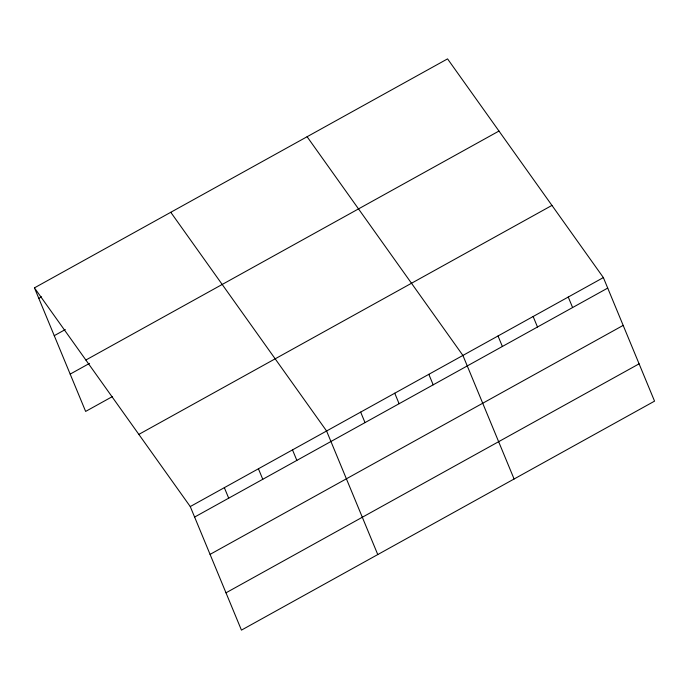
<?xml version="1.0" encoding="UTF-8"?>
<svg xmlns="http://www.w3.org/2000/svg" width="689" height="689" viewBox="0 0 689 689"><rect width="100%" height="100%" fill="white"/><g stroke="black" fill="none" stroke-linecap="round" stroke-linejoin="round"><path stroke-width="1.03" d="M34.45 287.856L447.557 58.875L603.366 277.581L654.55 401.144L241.443 630.125L190.259 506.561L34.45 287.856L85.634 411.419L112.341 396.614M38.799 298.354L41.564 296.83M54.259 335.672L65.309 329.54M85.867 360.028L498.974 131.048M70.175 374.11L89.518 363.387M138.842 434.389L551.949 205.408M190.259 506.561L603.366 277.581M194.608 517.069L607.715 288.08M210.067 554.378L623.175 325.389M225.992 592.816L639.099 363.835M307.096 136.723L462.913 355.438L514.097 479.001M170.777 212.29L326.586 430.995L377.77 554.559M568.253 297.045L572.602 307.544M533.14 316.509L537.489 327.008M498.026 335.974L502.376 346.472M428.834 374.325L433.183 384.824M394.745 393.212L399.103 403.72M360.666 412.108L365.015 422.607M292.506 449.891L296.856 460.39M258.427 468.778L262.776 479.286M224.347 487.674L228.696 498.173"/></g></svg>
